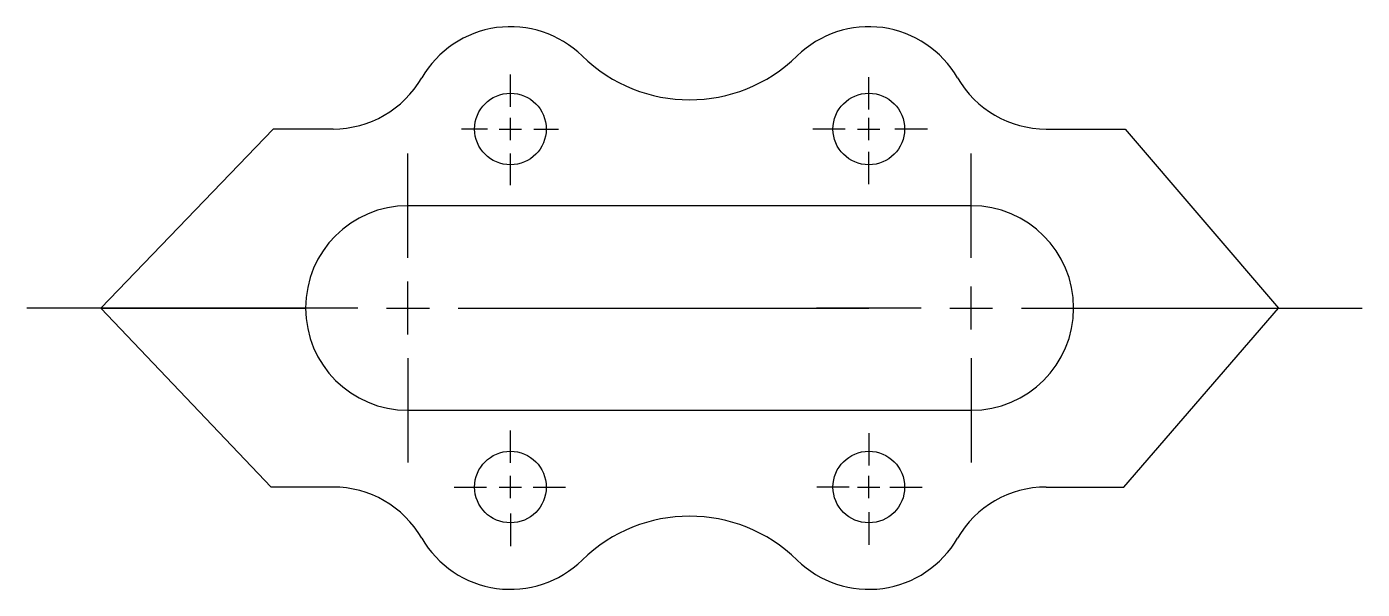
# Model space of a CAD drawing. Header units: millimetres. Extents: x 293 to 423, y -27 to 28.
import ezdxf

# ---------------------------------------------------------------- set-up
doc = ezdxf.new("R2010")
doc.units = ezdxf.units.MM
doc.header["$MEASUREMENT"] = 0

msp = doc.modelspace()

# ---------------------------------------------------------------- linework, layer by layer
for p, q in [((340.05, 19.71), (340.05, 22.87)), ((375.05, 19.46), (375.05, 22.62)), ((340.05, 16.45), (340.05, 18.63)), ((375.05, 16.45), (375.05, 18.63)), ((316.88, 17.54), (300.05, 0.04)), ((322.73, 17.54), (316.88, 17.54)), ((337.81, 17.54), (335.29, 17.54)), ((338.96, 17.54), (341.14, 17.54)), ((342.35, 17.54), (344.76, 17.54)), ((372.75, 17.54), (369.59, 17.54)), ((373.96, 17.54), (376.14, 17.54)), ((380.78, 17.54), (377.59, 17.54)), ((392.37, 17.54), (400.09, 17.54)), ((400.09, 17.54), (415.05, 0.04)), ((330.05, 4.94), (330.05, 15.14)), ((340.05, 12.04), (340.05, 15.14)), ((375.05, 12.15), (375.05, 15.3)), ((385.05, 4.94), (385.05, 15.14)), ((385.05, 10.04), (330.05, 10.04)), ((330.05, -2.55), (330.05, 2.63)), ((385.05, -2.05), (385.05, 2.13)), ((320.05, 0.04), (292.82, 0.04)), ((300.05, 0.04), (320.05, 0.04)), ((316.69, -17.46), (300.05, 0.04)), ((325.15, 0.04), (314.95, 0.04)), ((327.96, 0.04), (332.14, 0.04)), ((334.95, 0.04), (345.15, 0.04)), ((340.05, 0.04), (375.05, 0.04)), ((340.05, 0.04), (375.05, 0.04)), ((380.15, 0.04), (369.95, 0.04)), ((382.96, 0.04), (387.14, 0.04)), ((389.95, 0.04), (400.15, 0.04)), ((395.05, 0.04), (423.24, 0.04)), ((395.05, 0.04), (415.05, 0.04)), ((399.96, -17.46), (415.05, 0.04)), ((330.05, -4.86), (330.05, -15.06)), ((385.05, -4.86), (385.05, -15.06)), ((330.05, -9.96), (385.05, -9.96)), ((340.05, -15.1), (340.05, -11.94)), ((375.05, -12.2), (375.05, -15.37)), ((340.05, -18.55), (340.05, -16.37)), ((375.05, -18.55), (375.05, -16.37)), ((322.73, -17.46), (316.69, -17.46)), ((334.57, -17.46), (337.73, -17.46)), ((338.96, -17.46), (341.14, -17.46)), ((342.27, -17.46), (345.44, -17.46)), ((373.13, -17.46), (369.97, -17.46)), ((373.96, -17.46), (376.14, -17.46)), ((377.09, -17.46), (380.25, -17.46)), ((392.37, -17.46), (399.96, -17.46)), ((340.05, -20.06), (340.05, -23.23)), ((375.05, -19.93), (375.05, -23.1))]:
    msp.add_line(p, q)
at = {"color": 1}
msp.add_line((300.05, 0.04), (320.05, 0.04), dxfattribs=at)
for centre in [(340.05, 17.54), (375.05, 17.54), (340.05, -17.46), (375.05, -17.46)]:
    msp.add_circle(centre, 3.5)
for centre, radius, start, end in [((340.05, 17.54), 10, 45.573, 150), ((375.05, 17.54), 10, 30, 134.427), ((357.55, 35.4), 15, 225.573, 314.427), ((322.73, 27.54), 10, 270, 330), ((392.37, 27.54), 10, 210, 270), ((330.05, 0.04), 10, 90, 270), ((385.05, 0.04), 10, 270, 90), ((322.73, -27.46), 10, 30, 90), ((392.37, -27.46), 10, 90, 150), ((357.55, -35.31), 15, 45.573, 134.427), ((340.05, -17.46), 10, 210, 314.427), ((375.05, -17.46), 10, 225.573, 330)]:
    msp.add_arc(centre, radius, start, end)

doc.saveas('drawing.dxf')
